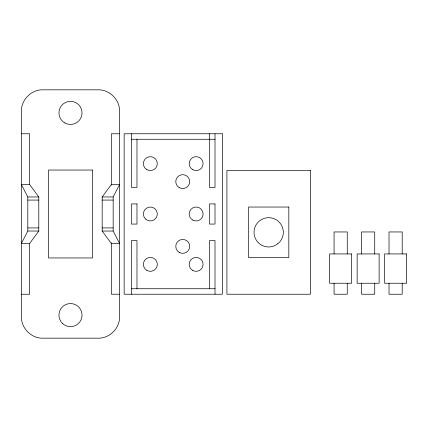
<?xml version="1.0" encoding="UTF-8"?>
<svg xmlns="http://www.w3.org/2000/svg" width="428" height="428" viewBox="0 0 428 428"><rect width="100%" height="100%" fill="white"/><g stroke="black" fill="none" stroke-linecap="round" stroke-linejoin="round"><path stroke-width="0.64" d="M21.4 133.771L21.421 109.659C22.069 99.355 30.944 90.479 41.243 89.832L99.729 89.832C110.033 90.479 118.909 99.355 119.556 109.659L119.556 318.341C118.909 328.645 110.033 337.521 99.729 338.168L41.243 338.168C30.944 337.521 22.069 328.645 21.421 318.341L21.4 133.771L29.644 133.771L29.644 184.586M27.809 231.034L21.4 243.489L29.644 243.489L38.798 231.034L38.798 196.966L29.644 184.511L21.4 184.511L27.809 196.966L27.809 231.034L38.798 231.034M113.169 196.966L119.578 184.511L111.334 184.511L102.174 196.966L102.174 231.034L111.334 243.489L119.578 243.489L113.169 231.034L113.169 196.966L102.174 196.966M119.578 133.771L111.334 133.771L111.334 185.254M131.482 139.266L215.006 139.266M27.809 196.966L38.798 196.966M27.809 200.079L38.798 200.079M102.174 200.079L113.169 200.079M27.809 227.921L38.798 227.921M102.174 227.921L113.169 227.921M102.174 231.034L113.169 231.034M131.482 288.734L215.006 288.734M21.4 294.229L29.644 294.229L29.644 243.414M119.578 294.229L111.334 294.229L111.334 242.746M402.202 253.932L402.202 231.949L389.015 231.949L389.015 253.932M402.202 283.24L402.202 294.229L389.015 294.229L389.015 283.24M374.73 253.932L374.73 231.949L361.542 231.949L361.542 253.932M374.73 283.24L374.73 294.229L361.542 294.229L361.542 283.24M347.252 253.932L347.252 231.949L334.065 231.949L334.065 253.932M347.252 283.24L347.252 294.229L334.065 294.229L334.065 283.24M215.006 133.771L215.006 187.443L209.511 187.443L209.511 133.771M215.006 294.229L215.006 240.557L209.511 240.557L209.511 288.734M136.976 139.266L136.976 187.443L131.482 187.443L131.482 133.771M136.976 288.734L136.976 240.557L131.482 240.557L131.482 294.229M277.649 243.741L276.691 244.586A14.654 14.654 0 0 1 254.114 233.972A14.654 14.654 0 0 1 273.727 218.564A14.654 14.654 0 0 1 278.698 243.008L277.649 243.741M222.335 133.771L124.157 133.771L124.157 294.229L222.335 294.229L222.335 133.771M92.469 170.039L48.508 170.039L48.508 257.961L92.469 257.961L92.469 170.039M310.439 170.408L226.915 170.408L226.915 294.229L310.439 294.229L310.439 170.408M136.976 203.926L131.482 203.926L131.482 224.074L136.976 224.074L136.976 203.926M215.006 203.926L209.511 203.926L209.511 224.074L215.006 224.074L215.006 203.926M288.825 207.04L248.529 207.04L248.529 257.592L288.825 257.592L288.825 207.04M351.65 253.932L329.672 253.932L329.672 283.24L351.65 283.24L351.65 253.932M379.122 253.932L357.145 253.932L357.145 283.24L379.122 283.24L379.122 253.932M406.6 253.932L384.622 253.932L384.622 283.24L406.6 283.24L406.6 253.932M146.868 270.4A6.96 6.96 0 0 0 157.311 264.37A6.96 6.96 0 0 0 146.868 258.341A6.96 6.96 0 0 0 146.868 270.4M192.659 169.659A6.96 6.96 0 0 0 203.102 163.63A6.96 6.96 0 0 0 192.659 157.6A6.96 6.96 0 0 0 192.659 169.659M145.429 218.922A6.96 6.96 0 0 0 157.071 215.803A6.96 6.96 0 0 0 148.548 207.275A6.96 6.96 0 0 0 145.429 218.922M192.659 220.029A6.96 6.96 0 0 0 203.102 214A6.96 6.96 0 0 0 192.659 207.971A6.96 6.96 0 0 0 192.659 220.029M146.868 169.659A6.96 6.96 0 0 0 157.311 163.63A6.96 6.96 0 0 0 146.868 157.6A6.96 6.96 0 0 0 146.868 169.659M192.659 270.4A6.96 6.96 0 0 0 203.102 264.37A6.96 6.96 0 0 0 192.659 258.341A6.96 6.96 0 0 0 192.659 270.4M179.246 252.408A6.96 6.96 0 0 0 189.69 246.378A6.96 6.96 0 0 0 179.246 240.354A6.96 6.96 0 0 0 179.246 252.408M179.246 187.646A6.96 6.96 0 0 0 189.69 181.622A6.96 6.96 0 0 0 179.246 175.592A6.96 6.96 0 0 0 179.246 187.646M62.328 323.268A11.54 11.54 0 0 0 81.636 318.095A11.54 11.54 0 0 0 67.501 303.96A11.54 11.54 0 0 0 62.328 323.268M64.719 122.884A11.54 11.54 0 0 0 82.026 112.89A11.54 11.54 0 0 0 64.719 102.897A11.54 11.54 0 0 0 64.719 122.884"/></g></svg>
